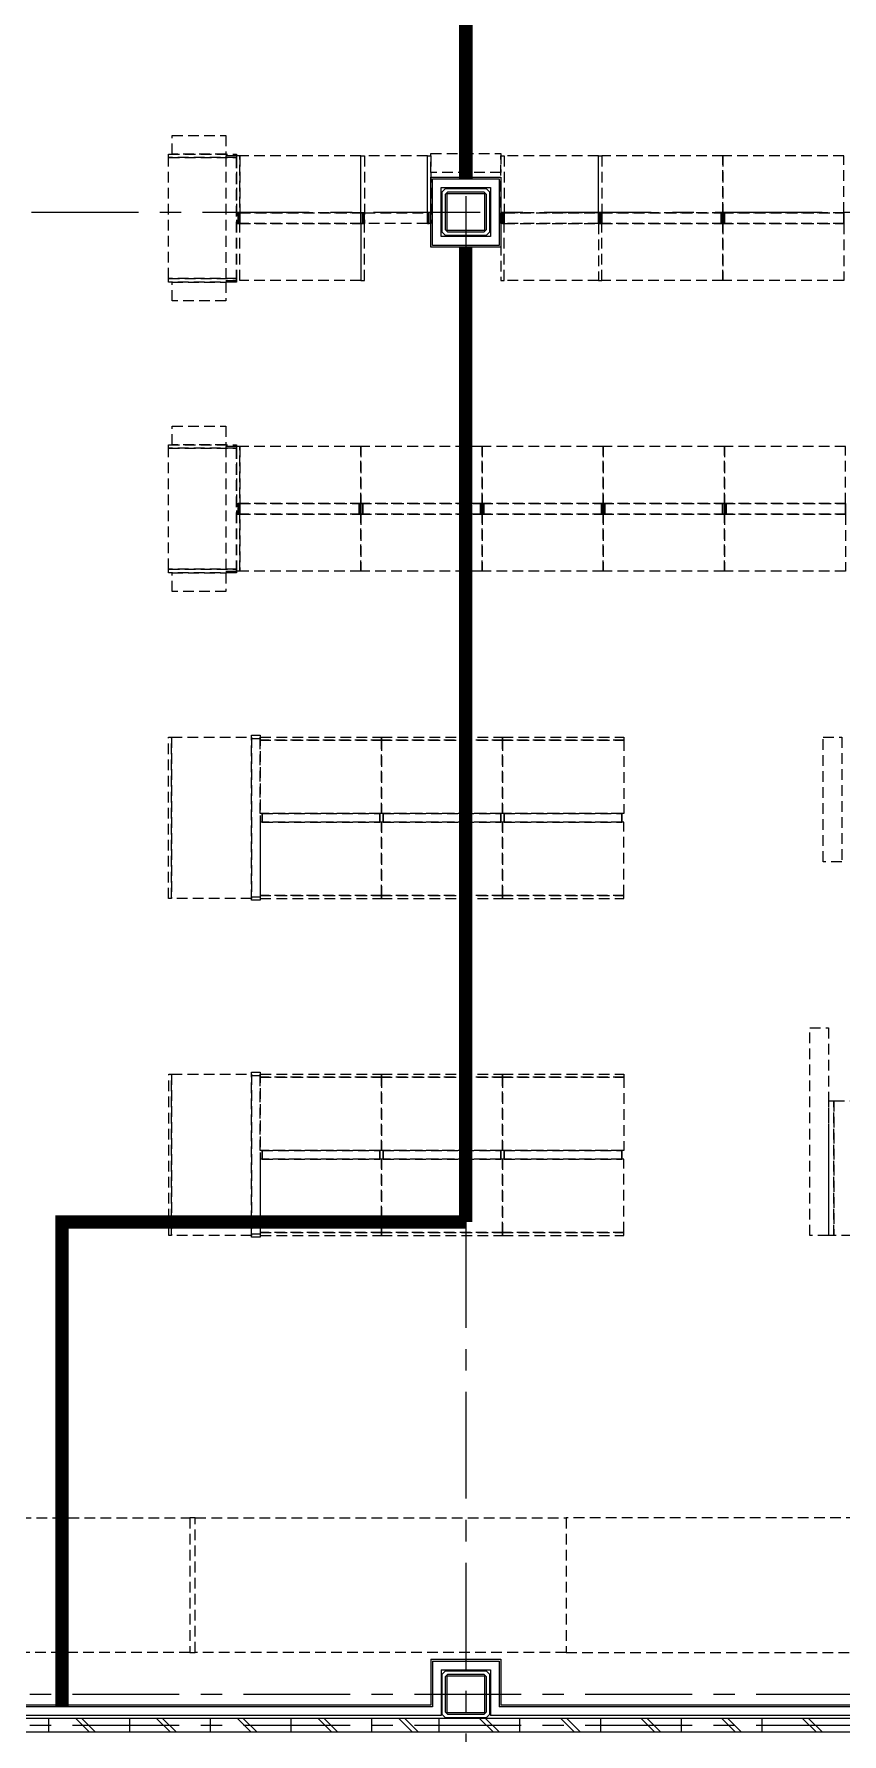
# Model space of a CAD drawing. Extents: x -119186 to 81195, y 1816 to 147180.
# Drawn here: x 46398 to 52401, y 20867 to 33507 of the extents above; entities that cross this region are included whole.
import ezdxf

# ---------------------------------------------------------------- set-up
doc = ezdxf.new("R2010")
doc.units = 0
doc.header["$LTSCALE"] = 12.7
doc.header["$MEASUREMENT"] = 0
for name, pattern in [('CENTER', [2, 1.25, -0.25, 0.25, -0.25]), ('HIDDEN2', [0.1875, 0.125, -0.0625]), ('VW-01 短破線', [0.166624, 0.083312, -0.083312])]:
    doc.linetypes.add(name, pattern=pattern)
doc.layers.add('15面積表', color=10, linetype='CONTINUOUS', lineweight=5)
for name, color, linetype in [('A_建築（下図）', 8, 'CONTINUOUS'), ('A_建築（什器）', 8, 'CONTINUOUS'), ('A_建築（新設・仕上げ）', 2, 'CONTINUOUS'), ('A_建築（軽鉄下地）', 8, 'CONTINUOUS'), ('A_通り芯', 8, 'CENTER')]:
    doc.layers.add(name, color=color, linetype=linetype)

msp = doc.modelspace()

# ---------------------------------------------------------------- linework, layer by layer
at = {"layer": '15面積表', "color": 170, "linetype": 'VW-01 短破線', "lineweight": 50, "ltscale": 200, "transparency": 33554687, "const_width": 100}
for points in [[(49606.16, 42422.64), (49606.16, 32434.64)], [(49605.65, 31922.64), (49605.65, 24674.14)], [(49606.16, 24674.14), (46606.16, 24674.14), (46606.16, 21067.64)]]:
    msp.add_lwpolyline(points, dxfattribs=at)
at = {"layer": 'A_建築（下図）', "color": 8, "linetype": 'Continuous'}
for p, q in [((67606.16, 20982.64), (44714.16, 20982.64)), ((46506.16, 20982.64), (46506.16, 20882.64)), ((46708.48, 20982.64), (46808.48, 20882.64)), ((46752.81, 20982.64), (46852.81, 20882.64)), ((47106.16, 20982.64), (47106.16, 20882.64)), ((47308.48, 20982.64), (47408.48, 20882.64)), ((47352.81, 20982.64), (47452.81, 20882.64)), ((47706.16, 20982.64), (47706.16, 20882.64)), ((47908.48, 20982.64), (48008.48, 20882.64)), ((47952.81, 20982.64), (48052.81, 20882.64)), ((48306.16, 20982.64), (48306.16, 20882.64)), ((48508.48, 20982.64), (48608.48, 20882.64)), ((48552.81, 20982.64), (48652.81, 20882.64)), ((48906.16, 20982.64), (48906.16, 20882.64)), ((49108.48, 20982.64), (49208.48, 20882.64)), ((49152.81, 20982.64), (49252.81, 20882.64)), ((49406.16, 20982.64), (49406.16, 20882.64)), ((49708.48, 20982.64), (49808.48, 20882.64)), ((49752.81, 20982.64), (49852.81, 20882.64)), ((50006.16, 20982.64), (50006.16, 20882.64)), ((50312.91, 20982.14), (50412.91, 20882.14)), ((50357.23, 20982.14), (50457.23, 20882.14)), ((50606.16, 20982.64), (50606.16, 20882.64)), ((50908.48, 20982.64), (51008.48, 20882.64)), ((50952.81, 20982.64), (51052.81, 20882.64)), ((51206.16, 20982.64), (51206.16, 20882.64)), ((51508.48, 20982.64), (51608.48, 20882.64)), ((51552.81, 20982.64), (51652.81, 20882.64)), ((51806.16, 20982.64), (51806.16, 20882.64)), ((52108.48, 20982.64), (52208.48, 20882.64)), ((52152.81, 20982.64), (52252.81, 20882.64)), ((44714.16, 20882.64), (67606.16, 20882.64))]:
    msp.add_line(p, q, dxfattribs=at)
at = {"layer": 'A_建築（下図）', "color": 8, "flags": 128}
for points in [[(49456.16, 32357.64), (49756.16, 32357.64), (49781.16, 32332.64), (49781.16, 32032.64), (49756.16, 32007.64), (49456.16, 32007.64), (49431.16, 32032.64), (49431.16, 32332.64), (49456.16, 32357.64)], [(49456.16, 21337.64), (49756.16, 21337.64), (49781.16, 21312.64), (49781.16, 21012.64), (49756.16, 20987.64), (49456.16, 20987.64), (49431.16, 21012.64), (49431.16, 21312.64), (49456.16, 21337.64)]]:
    msp.add_lwpolyline(points, close=True, dxfattribs=at)
at = {"layer": 'A_建築（下図）', "color": 8, "linetype": 'Continuous', "flags": 128}
for points in [[(49739.16, 32032.64), (49473.16, 32032.64), (49456.16, 32049.64), (49456.16, 32315.64), (49473.16, 32332.64), (49739.16, 32332.64), (49756.16, 32315.64), (49756.16, 32049.64), (49739.16, 32032.64)], [(49739.16, 32044.64), (49473.16, 32044.64), (49468.16, 32049.64), (49468.16, 32315.64), (49473.16, 32320.64), (49739.16, 32320.64), (49744.16, 32315.64), (49744.16, 32049.64), (49739.16, 32044.64)], [(49739.16, 21012.64), (49473.16, 21012.64), (49456.16, 21029.64), (49456.16, 21295.64), (49473.16, 21312.64), (49739.16, 21312.64), (49756.16, 21295.64), (49756.16, 21029.64), (49739.16, 21012.64)], [(49739.16, 21024.64), (49473.16, 21024.64), (49468.16, 21029.64), (49468.16, 21295.64), (49473.16, 21300.64), (49739.16, 21300.64), (49744.16, 21295.64), (49744.16, 21029.64), (49739.16, 21024.64)]]:
    msp.add_lwpolyline(points, close=True, dxfattribs=at)
at = {"layer": 'A_建築（什器）', "color": 8, "linetype": 'HIDDEN2', "ltscale": 50}
for points in [[(47423.64, 32752.64), (47823.64, 32752.64), (47823.64, 32612.64), (47423.64, 32612.64)], [(47398.11, 32612.64), (47902.11, 32612.64), (47902.11, 32587.64), (47398.11, 32587.64)], [(49346.13, 32617.63), (49866.13, 32617.63), (49866.13, 32477.63), (49346.13, 32477.63)], [(47398.11, 32587.64), (47902.11, 32587.64), (47902.11, 31687.64), (47398.11, 31687.64)], [(47902.11, 32600.14), (47822.11, 32600.14), (47822.11, 31674.64), (47902.11, 31674.64)], [(47927.11, 32601.64), (47902.11, 32601.64), (47902.11, 32097.64), (47927.11, 32097.64)], [(48827.11, 32601.64), (47927.11, 32601.64), (47927.11, 32177.64), (48827.11, 32177.64)], [(48827.11, 32601.64), (48852.11, 32601.64), (48852.11, 32097.64), (48827.11, 32097.64)], [(49321.13, 32601.64), (48852.11, 32601.64), (48852.11, 32177.64), (49321.13, 32177.64)], [(49321.13, 32601.64), (49346.13, 32601.64), (49346.13, 32097.64), (49321.13, 32097.64)], [(49866.13, 32601.64), (49891.13, 32601.64), (49891.13, 32097.64), (49866.13, 32097.64)], [(50591.13, 32601.64), (49891.13, 32601.64), (49891.13, 32177.64), (50591.13, 32177.64)], [(50591.13, 32601.64), (50616.13, 32601.64), (50616.13, 32097.64), (50591.13, 32097.64)], [(51516.13, 32601.64), (50616.13, 32601.64), (50616.13, 32177.64), (51516.13, 32177.64)], [(52416.13, 32601.64), (51516.13, 32601.64), (51516.13, 32177.64), (52416.13, 32177.64)], [(47927.11, 32097.64), (47914.11, 32097.64), (47914.11, 32177.64), (47927.11, 32177.64)], [(47927.11, 32177.64), (47914.11, 32177.64), (47914.11, 32097.64), (47927.11, 32097.64)], [(48827.11, 32177.64), (47927.11, 32177.64), (47927.11, 32097.64), (48827.11, 32097.64)], [(48827.11, 32097.64), (47927.11, 32097.64), (47927.11, 32177.64), (48827.11, 32177.64)], [(48852.11, 32177.64), (48827.11, 32177.64), (48827.11, 31673.64), (48852.11, 31673.64)], [(48840.11, 32097.64), (48827.11, 32097.64), (48827.11, 32177.64), (48840.11, 32177.64)], [(48840.11, 32177.64), (48827.11, 32177.64), (48827.11, 32097.64), (48840.11, 32097.64)], [(48852.11, 32177.64), (48839.11, 32177.64), (48839.11, 32097.64), (48852.11, 32097.64)], [(49321.13, 32097.64), (48852.11, 32097.64), (48852.11, 32177.64), (49321.13, 32177.64)], [(49334.13, 32177.64), (49321.13, 32177.64), (49321.13, 32097.64), (49334.13, 32097.64)], [(49866.13, 31673.64), (49891.13, 31673.64), (49891.13, 32177.64), (49866.13, 32177.64)], [(49891.13, 32177.64), (49878.13, 32177.64), (49878.13, 32097.64), (49891.13, 32097.64)], [(49891.13, 32097.64), (49878.13, 32097.64), (49878.13, 32177.64), (49891.13, 32177.64)], [(50591.13, 32097.64), (49891.13, 32097.64), (49891.13, 32177.64), (50591.13, 32177.64)], [(50591.13, 32177.64), (49891.13, 32177.64), (49891.13, 32097.64), (50591.13, 32097.64)], [(50604.13, 32177.64), (50591.13, 32177.64), (50591.13, 32097.64), (50604.13, 32097.64)], [(50604.13, 32097.64), (50591.13, 32097.64), (50591.13, 32177.64), (50604.13, 32177.64)], [(50616.13, 32177.64), (50603.13, 32177.64), (50603.13, 32097.64), (50616.13, 32097.64)], [(50616.13, 32097.64), (50603.13, 32097.64), (50603.13, 32177.64), (50616.13, 32177.64)], [(51516.13, 32097.64), (50616.13, 32097.64), (50616.13, 32177.64), (51516.13, 32177.64)], [(51516.13, 32177.64), (50616.13, 32177.64), (50616.13, 32097.64), (51516.13, 32097.64)], [(51516.13, 32177.64), (51503.13, 32177.64), (51503.13, 32097.64), (51516.13, 32097.64)], [(51516.13, 32097.64), (51503.13, 32097.64), (51503.13, 32177.64), (51516.13, 32177.64)], [(52416.13, 32097.64), (51516.13, 32097.64), (51516.13, 32177.64), (52416.13, 32177.64)], [(51529.13, 32177.64), (51516.13, 32177.64), (51516.13, 32097.64), (51529.13, 32097.64)], [(52416.13, 32177.64), (51516.13, 32177.64), (51516.13, 32097.64), (52416.13, 32097.64)], [(51529.13, 32097.64), (51516.13, 32097.64), (51516.13, 32177.64), (51529.13, 32177.64)], [(48827.11, 31673.64), (47927.11, 31673.64), (47927.11, 32097.64), (48827.11, 32097.64)], [(50591.13, 31673.64), (49891.13, 31673.64), (49891.13, 32097.64), (50591.13, 32097.64)], [(50616.13, 32097.64), (50591.13, 32097.64), (50591.13, 31673.64), (50616.13, 31673.64)], [(51516.13, 31673.64), (50616.13, 31673.64), (50616.13, 32097.64), (51516.13, 32097.64)], [(52416.13, 31673.64), (51516.13, 31673.64), (51516.13, 32097.64), (52416.13, 32097.64)], [(47902.11, 31662.64), (47398.11, 31662.64), (47398.11, 31687.64), (47902.11, 31687.64)], [(47423.64, 31662.64), (47823.64, 31662.64), (47823.64, 31522.64), (47423.64, 31522.64)], [(47423.64, 30591.64), (47823.64, 30591.64), (47823.64, 30451.64), (47423.64, 30451.64)], [(47398.11, 30451.64), (47902.11, 30451.64), (47902.11, 30426.64), (47398.11, 30426.64)], [(47398.11, 30426.64), (47902.11, 30426.64), (47902.11, 29526.64), (47398.11, 29526.64)], [(47902.11, 30439.14), (47822.11, 30439.14), (47822.11, 29513.64), (47902.11, 29513.64)], [(47927.11, 30440.64), (47902.11, 30440.64), (47902.11, 29936.64), (47927.11, 29936.64)], [(48827.11, 30440.64), (47927.11, 30440.64), (47927.11, 30016.64), (48827.11, 30016.64)], [(49727.11, 30440.64), (48827.11, 30440.64), (48827.11, 30016.64), (49727.11, 30016.64)], [(50627.11, 30440.64), (49727.11, 30440.64), (49727.11, 30016.64), (50627.11, 30016.64)], [(51527.11, 30440.64), (50627.11, 30440.64), (50627.11, 30016.64), (51527.11, 30016.64)], [(52427.11, 30440.64), (51527.11, 30440.64), (51527.11, 30016.64), (52427.11, 30016.64)], [(47927.11, 29512.64), (47902.11, 29512.64), (47902.11, 30016.64), (47927.11, 30016.64)], [(47927.11, 29936.64), (47914.11, 29936.64), (47914.11, 30016.64), (47927.11, 30016.64)], [(47927.11, 30016.64), (47914.11, 30016.64), (47914.11, 29936.64), (47927.11, 29936.64)], [(48827.11, 30016.64), (47927.11, 30016.64), (47927.11, 29936.64), (48827.11, 29936.64)], [(48827.11, 29936.64), (47927.11, 29936.64), (47927.11, 30016.64), (48827.11, 30016.64)], [(48827.11, 29936.64), (48814.11, 29936.64), (48814.11, 30016.64), (48827.11, 30016.64)], [(48827.11, 30016.64), (48814.11, 30016.64), (48814.11, 29936.64), (48827.11, 29936.64)], [(48827.11, 29936.64), (48840.11, 29936.64), (48840.11, 30016.64), (48827.11, 30016.64)], [(48827.11, 30016.64), (48840.11, 30016.64), (48840.11, 29936.64), (48827.11, 29936.64)], [(49727.11, 30016.64), (48827.11, 30016.64), (48827.11, 29936.64), (49727.11, 29936.64)], [(49727.11, 29936.64), (48827.11, 29936.64), (48827.11, 30016.64), (49727.11, 30016.64)], [(49727.11, 29936.64), (49714.11, 29936.64), (49714.11, 30016.64), (49727.11, 30016.64)], [(49727.11, 30016.64), (49714.11, 30016.64), (49714.11, 29936.64), (49727.11, 29936.64)], [(50627.11, 30016.64), (49727.11, 30016.64), (49727.11, 29936.64), (50627.11, 29936.64)], [(49740.11, 29936.64), (49727.11, 29936.64), (49727.11, 30016.64), (49740.11, 30016.64)], [(50627.11, 29936.64), (49727.11, 29936.64), (49727.11, 30016.64), (50627.11, 30016.64)], [(49740.11, 30016.64), (49727.11, 30016.64), (49727.11, 29936.64), (49740.11, 29936.64)], [(50627.11, 29936.64), (50614.11, 29936.64), (50614.11, 30016.64), (50627.11, 30016.64)], [(50627.11, 30016.64), (50614.11, 30016.64), (50614.11, 29936.64), (50627.11, 29936.64)], [(51527.11, 30016.64), (50627.11, 30016.64), (50627.11, 29936.64), (51527.11, 29936.64)], [(50640.11, 29936.64), (50627.11, 29936.64), (50627.11, 30016.64), (50640.11, 30016.64)], [(51527.11, 29936.64), (50627.11, 29936.64), (50627.11, 30016.64), (51527.11, 30016.64)], [(50640.11, 30016.64), (50627.11, 30016.64), (50627.11, 29936.64), (50640.11, 29936.64)], [(51527.11, 29936.64), (51514.11, 29936.64), (51514.11, 30016.64), (51527.11, 30016.64)], [(51527.11, 30016.64), (51514.11, 30016.64), (51514.11, 29936.64), (51527.11, 29936.64)], [(51540.11, 29936.64), (51527.11, 29936.64), (51527.11, 30016.64), (51540.11, 30016.64)], [(51540.11, 30016.64), (51527.11, 30016.64), (51527.11, 29936.64), (51540.11, 29936.64)], [(52427.11, 30016.64), (51527.11, 30016.64), (51527.11, 29936.64), (52427.11, 29936.64)], [(52427.11, 29936.64), (51527.11, 29936.64), (51527.11, 30016.64), (52427.11, 30016.64)], [(48827.11, 29512.64), (47927.11, 29512.64), (47927.11, 29936.64), (48827.11, 29936.64)], [(49727.11, 29512.64), (48827.11, 29512.64), (48827.11, 29936.64), (49727.11, 29936.64)], [(50627.11, 29512.64), (49727.11, 29512.64), (49727.11, 29936.64), (50627.11, 29936.64)], [(51527.11, 29512.64), (50627.11, 29512.64), (50627.11, 29936.64), (51527.11, 29936.64)], [(52427.11, 29512.64), (51527.11, 29512.64), (51527.11, 29936.64), (52427.11, 29936.64)], [(47902.11, 29501.64), (47398.11, 29501.64), (47398.11, 29526.64), (47902.11, 29526.64)], [(47423.64, 29501.64), (47823.64, 29501.64), (47823.64, 29361.64), (47423.64, 29361.64)], [(47398.11, 28279.64), (47420.11, 28279.64), (47420.11, 27079.64), (47398.11, 27079.64)], [(47420.11, 28279.64), (48014.11, 28279.64), (48014.11, 27079.64), (47420.11, 27079.64)], [(48014.11, 28292.64), (48079.11, 28292.64), (48079.11, 27066.64), (48014.11, 27066.64)], [(48014.11, 28292.64), (48079.11, 28292.64), (48079.11, 28266.64), (48014.11, 28266.64)], [(48079.11, 28279.64), (48979.11, 28279.64), (48979.11, 28257.64), (48079.11, 28257.64)], [(48079.11, 28257.64), (48979.11, 28257.64), (48979.11, 27712.14), (48079.11, 27712.14)], [(48979.11, 28279.64), (49879.11, 28279.64), (49879.11, 28257.64), (48979.11, 28257.64)], [(48979.11, 28257.64), (49879.11, 28257.64), (49879.11, 27712.14), (48979.11, 27712.14)], [(49879.11, 28279.64), (50779.11, 28279.64), (50779.11, 28257.64), (49879.11, 28257.64)], [(49879.11, 28257.64), (50779.11, 28257.64), (50779.11, 27712.14), (49879.11, 27712.14)], [(52401.15, 27351.64), (52261.15, 27351.64), (52261.15, 28279.64), (52401.15, 28279.64)], [(48092.11, 27712.14), (48966.11, 27712.14), (48966.11, 27647.14), (48092.11, 27647.14)], [(48092.11, 27647.14), (48966.11, 27647.14), (48966.11, 27712.14), (48092.11, 27712.14)], [(48992.11, 27712.14), (49866.11, 27712.14), (49866.11, 27647.14), (48992.11, 27647.14)], [(48992.11, 27647.14), (49866.11, 27647.14), (49866.11, 27712.14), (48992.11, 27712.14)], [(49892.11, 27712.14), (50766.11, 27712.14), (50766.11, 27647.14), (49892.11, 27647.14)], [(49892.11, 27647.14), (50766.11, 27647.14), (50766.11, 27712.14), (49892.11, 27712.14)], [(48079.11, 27101.64), (48979.11, 27101.64), (48979.11, 27647.14), (48079.11, 27647.14)], [(48979.11, 27101.64), (49879.11, 27101.64), (49879.11, 27647.14), (48979.11, 27647.14)], [(49879.11, 27101.64), (50779.11, 27101.64), (50779.11, 27647.14), (49879.11, 27647.14)], [(48014.11, 27092.64), (48079.11, 27092.64), (48079.11, 27066.64), (48014.11, 27066.64)], [(48079.11, 27079.64), (48979.11, 27079.64), (48979.11, 27101.64), (48079.11, 27101.64)], [(48979.11, 27079.64), (49879.11, 27079.64), (49879.11, 27101.64), (48979.11, 27101.64)], [(49879.11, 27079.64), (50779.11, 27079.64), (50779.11, 27101.64), (49879.11, 27101.64)], [(52161.15, 26118.23), (52301.15, 26118.23), (52301.15, 24574.23), (52161.15, 24574.23)], [(48014.17, 25787.1), (48079.17, 25787.1), (48079.17, 24561.1), (48014.17, 24561.1)], [(48014.17, 25787.1), (48079.17, 25787.1), (48079.17, 25761.1), (48014.17, 25761.1)], [(47398.17, 25774.1), (47420.17, 25774.1), (47420.17, 24574.1), (47398.17, 24574.1)], [(47420.17, 25774.1), (48014.17, 25774.1), (48014.17, 24574.1), (47420.17, 24574.1)], [(48079.17, 25774.1), (48979.17, 25774.1), (48979.17, 25752.1), (48079.17, 25752.1)], [(48079.17, 25752.1), (48979.17, 25752.1), (48979.17, 25206.6), (48079.17, 25206.6)], [(48979.17, 25774.1), (49879.17, 25774.1), (49879.17, 25752.1), (48979.17, 25752.1)], [(48979.17, 25752.1), (49879.17, 25752.1), (49879.17, 25206.6), (48979.17, 25206.6)], [(49879.17, 25774.1), (50779.17, 25774.1), (50779.17, 25752.1), (49879.17, 25752.1)], [(49879.17, 25752.1), (50779.17, 25752.1), (50779.17, 25206.6), (49879.17, 25206.6)], [(52303.15, 25574.23), (52341.15, 25574.23), (52341.15, 24574.23), (52303.15, 24574.23)], [(52341.15, 25574.23), (55096.15, 25574.23), (55096.15, 24574.23), (52341.15, 24574.23)], [(48092.17, 25206.6), (48966.17, 25206.6), (48966.17, 25141.6), (48092.17, 25141.6)], [(48092.17, 25141.6), (48966.17, 25141.6), (48966.17, 25206.6), (48092.17, 25206.6)], [(48992.17, 25206.6), (49866.17, 25206.6), (49866.17, 25141.6), (48992.17, 25141.6)], [(48992.17, 25141.6), (49866.17, 25141.6), (49866.17, 25206.6), (48992.17, 25206.6)], [(49892.17, 25206.6), (50766.17, 25206.6), (50766.17, 25141.6), (49892.17, 25141.6)], [(49892.17, 25141.6), (50766.17, 25141.6), (50766.17, 25206.6), (49892.17, 25206.6)], [(48079.17, 24596.1), (48979.17, 24596.1), (48979.17, 25141.6), (48079.17, 25141.6)], [(48979.17, 24596.1), (49879.17, 24596.1), (49879.17, 25141.6), (48979.17, 25141.6)], [(49879.17, 24596.1), (50779.17, 24596.1), (50779.17, 25141.6), (49879.17, 25141.6)], [(48014.17, 24587.1), (48079.17, 24587.1), (48079.17, 24561.1), (48014.17, 24561.1)], [(48079.17, 24574.1), (48979.17, 24574.1), (48979.17, 24596.1), (48079.17, 24596.1)], [(48979.17, 24574.1), (49879.17, 24574.1), (49879.17, 24596.1), (48979.17, 24596.1)], [(49879.17, 24574.1), (50779.17, 24574.1), (50779.17, 24596.1), (49879.17, 24596.1)], [(45106.11, 22474.06), (47556.11, 22474.06), (47556.11, 21474.06), (45106.11, 21474.06)], [(47556.11, 21474.06), (47596.11, 21474.06), (47596.11, 22474.06), (47556.11, 22474.06)], [(47596.11, 22474.06), (50351.11, 22474.06), (50351.11, 21474.06), (47596.11, 21474.06)], [(50351.11, 21474.06), (53106.11, 21474.06), (53106.11, 22474.06), (50351.11, 22474.06)]]:
    msp.add_lwpolyline(points, close=True, dxfattribs=at)
at = {"layer": 'A_建築（新設・仕上げ）'}
for p, q in [((49346.16, 21422.64), (49866.16, 21422.64)), ((49346.16, 21422.64), (49346.16, 21082.64)), ((49866.16, 21422.64), (49866.16, 21082.64)), ((49346.16, 21082.64), (40538.66, 21082.64)), ((57046.16, 21082.64), (49866.16, 21082.64))]:
    msp.add_line(p, q, dxfattribs=at)
at = {"layer": 'A_建築（新設・仕上げ）', "color": 2}
for points in [[(49346.16, 32442.64), (49866.16, 32442.64), (49866.16, 31922.64), (49346.16, 31922.64)], [(49358.66, 32430.14), (49853.66, 32430.14), (49853.66, 31935.14), (49358.66, 31935.14)]]:
    msp.add_lwpolyline(points, close=True, dxfattribs=at)
at = {"layer": 'A_建築（軽鉄下地）', "color": 8, "ltscale": 50}
for p, q in [((49358.66, 21410.14), (49853.66, 21410.14)), ((49358.66, 21410.14), (49358.66, 21070.14)), ((49853.66, 21410.14), (49853.66, 21070.14)), ((49423.66, 21345.14), (49788.66, 21345.14)), ((49423.66, 21345.14), (49423.66, 21005.14)), ((49788.66, 21345.14), (49788.66, 21005.14)), ((49358.66, 21070.14), (40538.66, 21070.14)), ((49423.66, 21005.14), (40538.66, 21005.14)), ((57123.66, 21005.14), (49788.66, 21005.14)), ((57058.66, 21070.14), (49853.66, 21070.14))]:
    msp.add_line(p, q, dxfattribs=at)
at = {"layer": 'A_建築（軽鉄下地）'}
msp.add_lwpolyline([(49423.66, 32365.14), (49788.66, 32365.14), (49788.66, 32000.14), (49423.66, 32000.14)], close=True, dxfattribs=at)
at = {"layer": 'A_通り芯', "color": 8, "ltscale": 50}
for p, q in [((49606.16, 51351.05), (49606.16, 14056.3)), ((15899.26, 32182.64), (73034.11, 32182.64)), ((16203.57, 21162.64), (72414.47, 21162.64)), ((16203.57, 20932.64), (72414.47, 20932.64))]:
    msp.add_line(p, q, dxfattribs=at)

doc.saveas('drawing.dxf')
